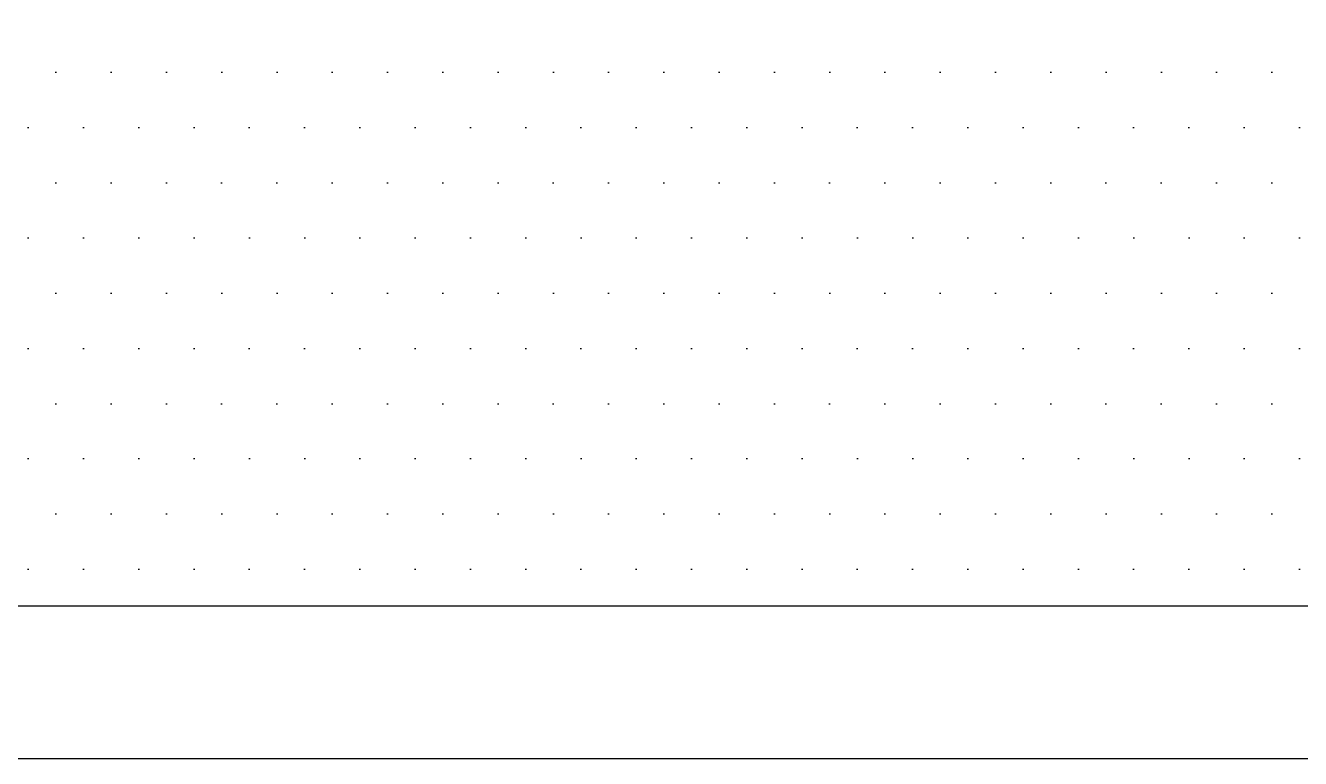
# Model space of a CAD drawing. Header units: millimetres. Extents: x -1247.09 to -1245.39, y 2228.63 to 2229.66.
# Drawn here: x -1246.4971 to -1246.1309, y 2228.9377 to 2229.1483 of the extents above; entities that cross this region are included whole.
import ezdxf

# ---------------------------------------------------------------- set-up
doc = ezdxf.new("R2010")
doc.units = ezdxf.units.MM
doc.layers.add('dim1', color=1, linetype='Continuous')
doc.layers.add('jacuzzi', color=1, linetype='Continuous')

msp = doc.modelspace()

# ---------------------------------------------------------------- hatches: boundary and pattern name
at = {"layer": 'dim1'}
h = msp.add_hatch(dxfattribs=at)
h.set_pattern_fill('DOTS', color=256, scale=0.01, style=0)
h.set_pattern_definition([(0, (-7.905027, -14.256541), (0.0079375, 0.015875), [0, -0.015875])])
edge = h.paths.add_edge_path()
edge.add_arc((-1246.07206, 2229.00771), 0.02625, 270, 341.8038, ccw=False)
edge.add_line((-1246.07206, 2228.98146), (-1246.83269, 2228.98146))
edge.add_arc((-1246.83269, 2229.00771), 0.02625, 193.3149, 270, ccw=False)
edge.add_arc((-1245.366, 2229.24108), 1.51132, 171.10303, 189.11494, ccw=False)
edge.add_arc((-1246.83356, 2229.46891), 0.02625, 90, 167.0042, ccw=False)
edge.add_line((-1246.83356, 2229.49516), (-1245.6538, 2229.49516))
edge.add_arc((-1245.6538, 2229.46891), 0.02625, 12.9958, 90, ccw=False)
edge.add_arc((-1247.12137, 2229.24108), 1.51132, -9.11494, 8.89697, ccw=False)
edge.add_arc((-1245.65467, 2229.00771), 0.02625, 270, 346.6851, ccw=False)
edge.add_line((-1245.65467, 2228.98146), (-1245.93906, 2228.98146))
edge.add_arc((-1245.93906, 2229.00771), 0.02625, 198.1962, 270, ccw=False)
edge.add_arc((-1246.00556, 2228.98585), 0.04375, 18.1962, 161.8038)

# ---------------------------------------------------------------- linework, layer by layer
at = {"layer": 'jacuzzi'}
msp.add_line((-1246.85128, 2228.93771), (-1246.07046, 2228.93771), dxfattribs=at)
msp.add_lwpolyline([(-1246.04712, 2228.99951, -0.323974), (-1246.07206, 2228.98146), (-1246.83269, 2228.98146, -0.347675), (-1246.85824, 2229.00166, -0.078754), (-1246.85914, 2229.47482, -0.349236), (-1246.83356, 2229.49516), (-1245.6538, 2229.49516, -0.349236), (-1245.62823, 2229.47482, -0.078754), (-1245.62913, 2229.00166, -0.347675), (-1245.65467, 2228.98146), (-1245.93906, 2228.98146, -0.323974), (-1245.964, 2228.99951, 0.72393)], format="xyb", close=True, dxfattribs=at)

doc.saveas('drawing.dxf')
